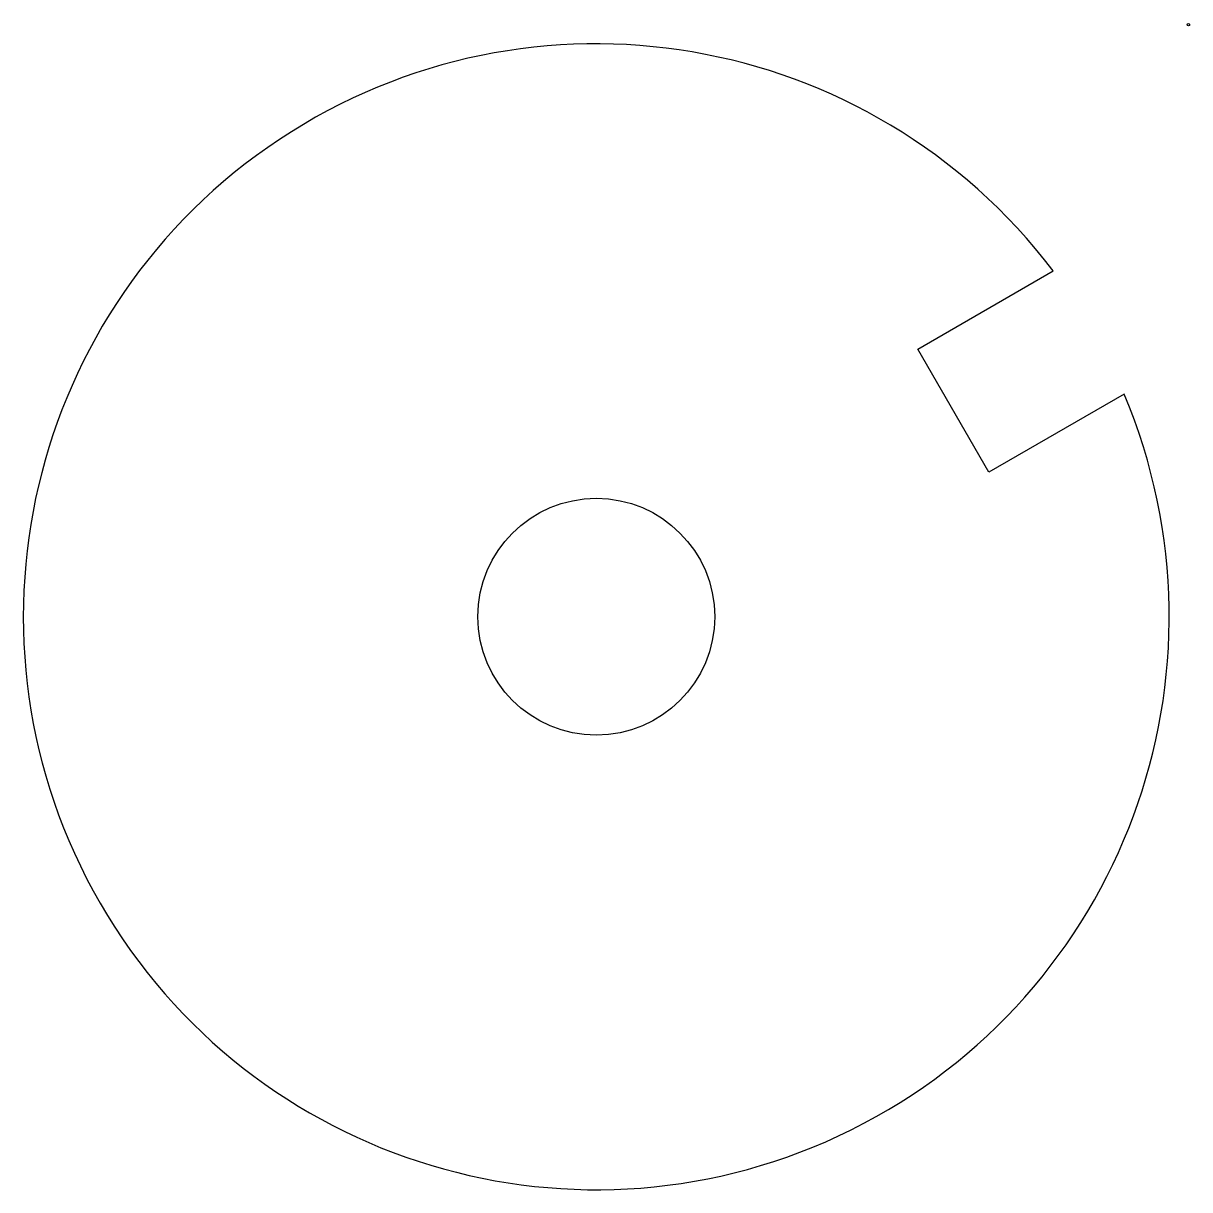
# Model space of a CAD drawing. Header units: inches. Extents: x -721 to -229, y 72 to 565.
import ezdxf

# ---------------------------------------------------------------- set-up
doc = ezdxf.new("R2010")
doc.units = ezdxf.units.IN
doc.header["$MEASUREMENT"] = 0

msp = doc.modelspace()

# ---------------------------------------------------------------- linework, layer by layer
at = {"color": 40, "true_color": 0xf8d731}
msp.add_lwpolyline([(-313.92, 375.11), (-343.92, 427.08), (-286.81, 460.05, 16.060041), (-256.81, 408.09)], format="xyb", close=True, dxfattribs=at)
msp.add_circle((-229.63, 564.08), 0.5)
at = {"color": 242, "true_color": 0xcd2027}
msp.add_circle((-479.63, 314.08), 50, dxfattribs=at)

doc.saveas('drawing.dxf')
